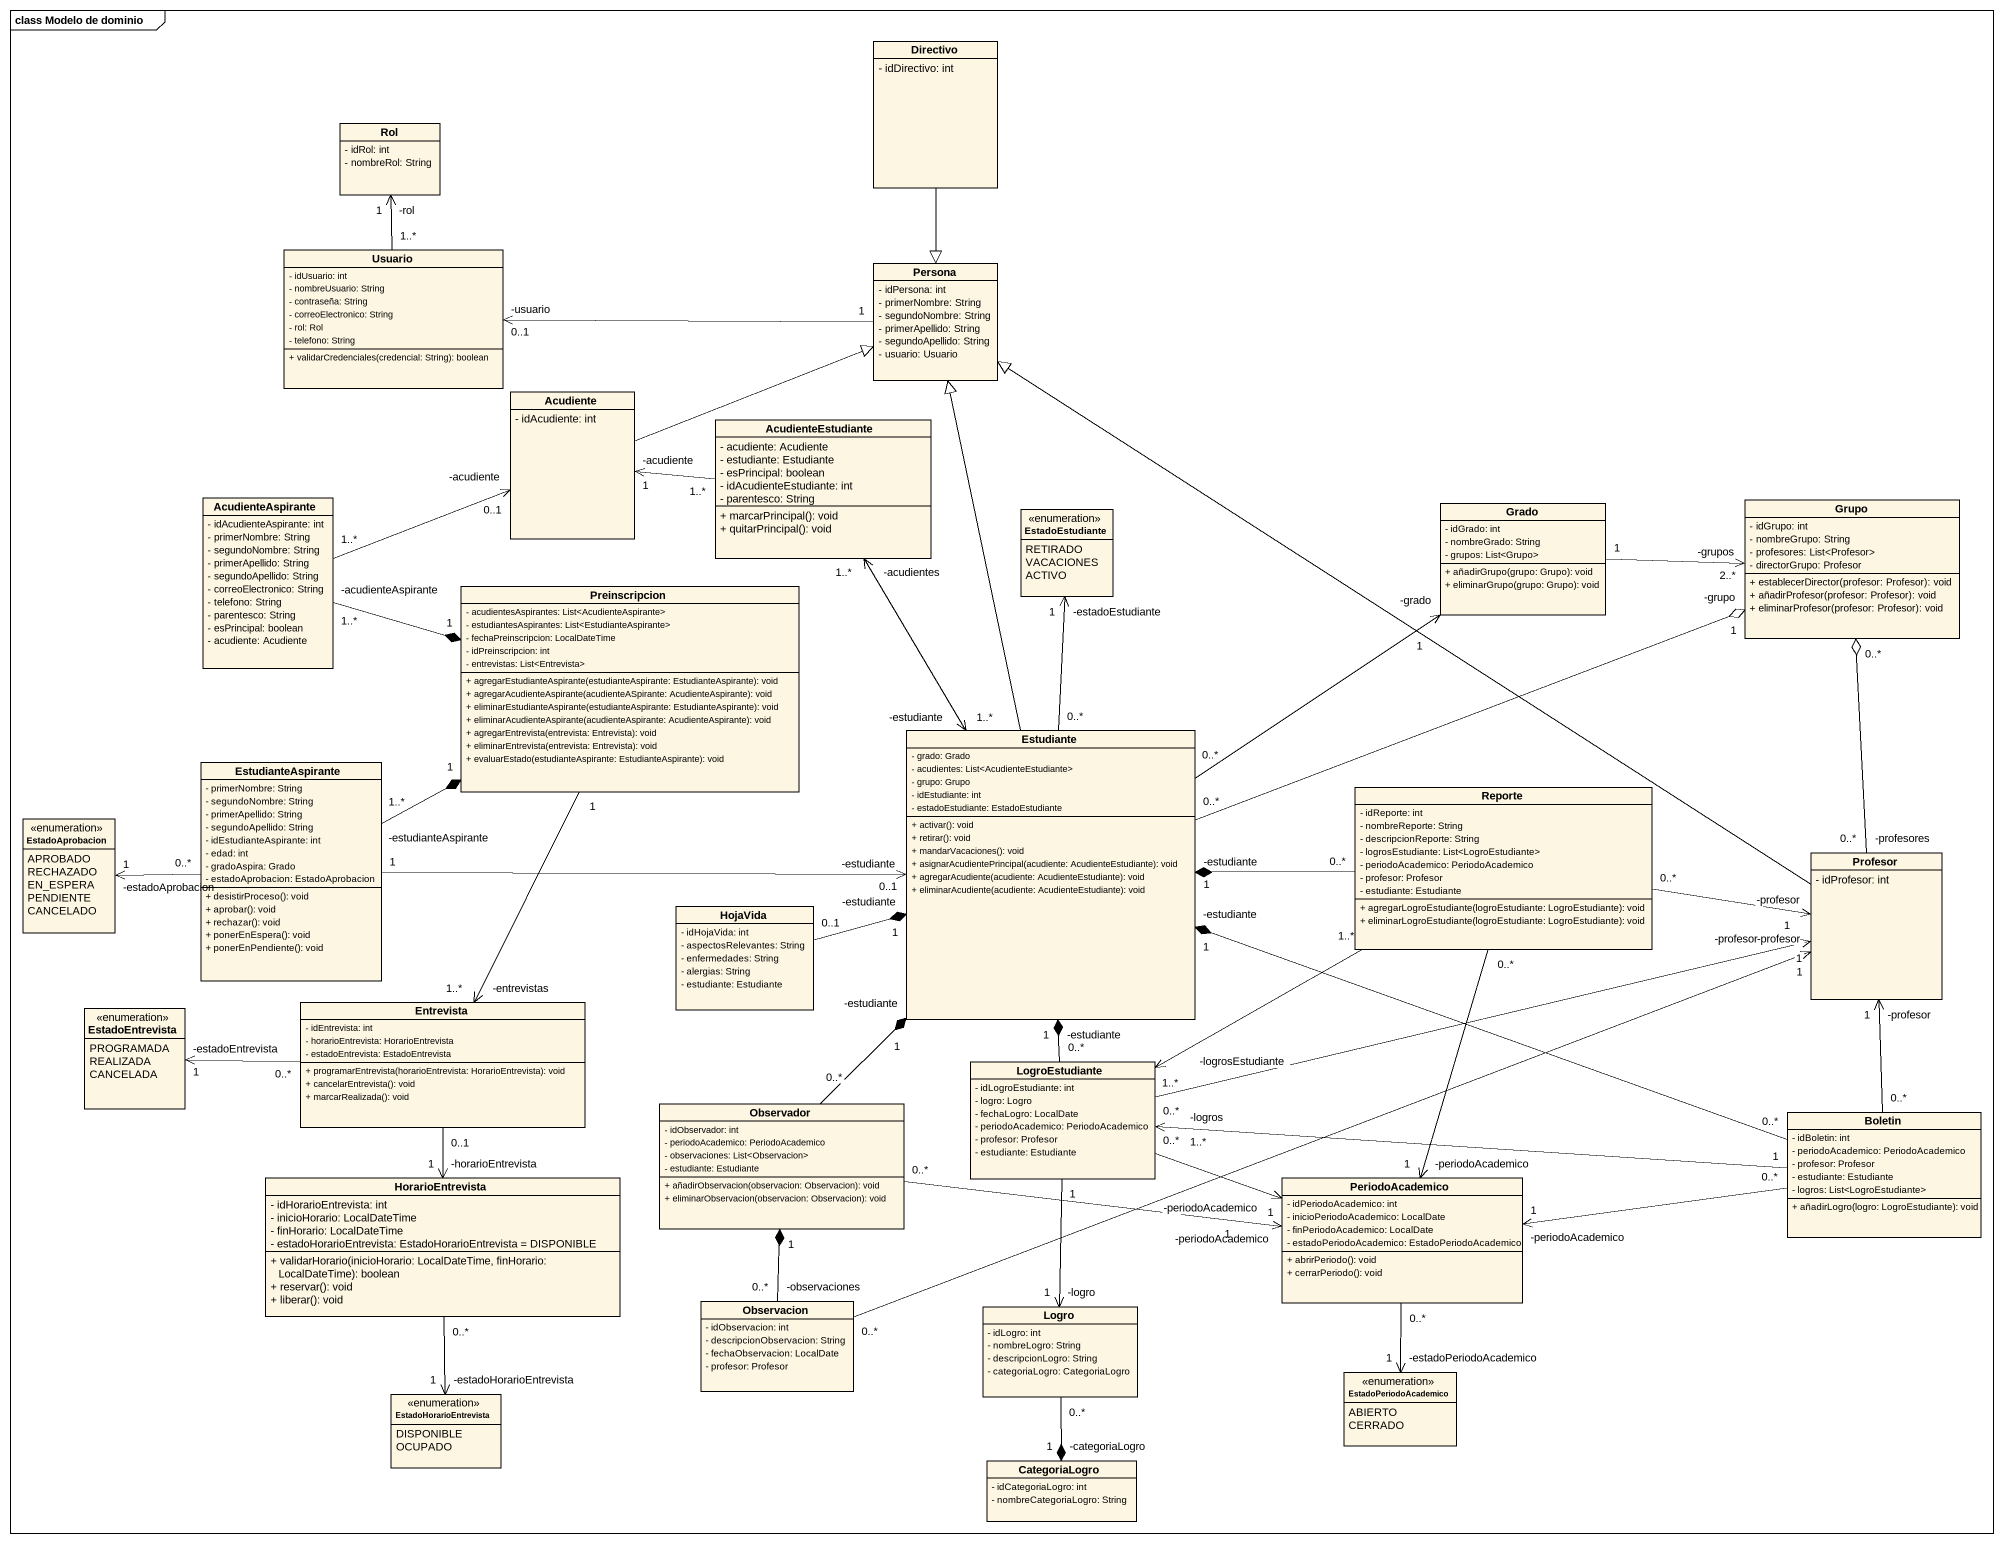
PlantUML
@startuml
mainframe class Modelo de dominio
hide circle
hide empty members
skinparam classAttributeIconSize 0
class Directivo {
  - idDirectivo: int
}
class Rol {
  - idRol: int
  - nombreRol: String
}
class Usuario {
  - idUsuario: int
  - nombreUsuario: String
  - contraseña: String
  - correoElectronico: String
  - rol: Rol
  - telefono: String
  + validarCredenciales(credencial: String): boolean
}
class Persona {
  - idPersona: int
  - primerNombre: String
  - segundoNombre: String
  - primerApellido: String
  - segundoApellido: String
  - usuario: Usuario
}
class Acudiente {
  - idAcudiente: int
}
class AcudienteEstudiante {
  - acudiente: Acudiente
  - estudiante: Estudiante
  - esPrincipal: boolean
  - idAcudienteEstudiante: int
  - parentesco: String
  + marcarPrincipal(): void
  + quitarPrincipal(): void
}
class AcudienteAspirante {
  - idAcudienteAspirante: int
  - primerNombre: String
  - segundoNombre: String
  - primerApellido: String
  - segundoApellido: String
  - correoElectronico: String
  - telefono: String
  - parentesco: String
  - esPrincipal: boolean
  - acudiente: Acudiente
}
class Grupo {
  - idGrupo: int
  - nombreGrupo: String
  - profesores: List<Profesor>
  - directorGrupo: Profesor
  + establecerDirector(profesor: Profesor): void
  + añadirProfesor(profesor: Profesor): void
  + eliminarProfesor(profesor: Profesor): void
}
enum EstadoEstudiante {
  RETIRADO
  VACACIONES
  ACTIVO
}
class Grado {
  - idGrado: int
  - nombreGrado: String
  - grupos: List<Grupo>
  + añadirGrupo(grupo: Grupo): void
  + eliminarGrupo(grupo: Grupo): void
}
class Preinscripcion {
  - acudientesAspirantes: List<AcudienteAspirante>
  - estudiantesAspirantes: List<EstudianteAspirante>
  - fechaPreinscripcion: LocalDateTime
  - idPreinscripcion: int
  - entrevistas: List<Entrevista>
  + agregarEstudianteAspirante(estudianteAspirante: EstudianteAspirante): void
  + agregarAcudienteAspirante(acudienteASpirante: AcudienteAspirante): void
  + eliminarEstudianteAspirante(estudianteAspirante: EstudianteAspirante): void
  + eliminarAcudienteAspirante(acudienteAspirante: AcudienteAspirante): void
  + agregarEntrevista(entrevista: Entrevista): void
  + eliminarEntrevista(entrevista: Entrevista): void
  + evaluarEstado(estudianteAspirante: EstudianteAspirante): void
}
class Estudiante {
  - grado: Grado
  - acudientes: List<AcudienteEstudiante>
  - grupo: Grupo
  - idEstudiante: int
  - estadoEstudiante: EstadoEstudiante
  + activar(): void
  + retirar(): void
  + mandarVacaciones(): void
  + asignarAcudientePrincipal(acudiente: AcudienteEstudiante): void
  + agregarAcudiente(acudiente: AcudienteEstudiante): void
  + eliminarAcudiente(acudiente: AcudienteEstudiante): void
}
class EstudianteAspirante {
  - primerNombre: String
  - segundoNombre: String
  - primerApellido: String
  - segundoApellido: String
  - idEstudianteAspirante: int
  - edad: int
  - gradoAspira: Grado
  - estadoAprobacion: EstadoAprobacion
  + desistirProceso(): void
  + aprobar(): void
  + rechazar(): void
  + ponerEnEspera(): void
  + ponerEnPendiente(): void
}
enum EstadoAprobacion {
  APROBADO
  RECHAZADO
  EN_ESPERA
  PENDIENTE
  CANCELADO
}
class Reporte {
  - idReporte: int
  - nombreReporte: String
  - descripcionReporte: String
  - logrosEstudiante: List<LogroEstudiante>
  - periodoAcademico: PeriodoAcademico
  - profesor: Profesor
  - estudiante: Estudiante
  + agregarLogroEstudiante(logroEstudiante: LogroEstudiante): void
  + eliminarLogroEstudiante(logroEstudiante: LogroEstudiante): void
}
class Profesor {
  - idProfesor: int
}
class HojaVida {
  - idHojaVida: int
  - aspectosRelevantes: String
  - enfermedades: String
  - alergias: String
  - estudiante: Estudiante
}
enum EstadoEntrevista {
  PROGRAMADA
  REALIZADA
  CANCELADA
}
class Entrevista {
  - idEntrevista: int
  - horarioEntrevista: HorarioEntrevista
  - estadoEntrevista: EstadoEntrevista
  + programarEntrevista(horarioEntrevista: HorarioEntrevista): void
  + cancelarEntrevista(): void
  + marcarRealizada(): void
}
class LogroEstudiante {
  - idLogroEstudiante: int
  - logro: Logro
  - fechaLogro: LocalDate
  - periodoAcademico: PeriodoAcademico
  - profesor: Profesor
  - estudiante: Estudiante
}
class Observador {
  - idObservador: int
  - periodoAcademico: PeriodoAcademico
  - observaciones: List<Observacion>
  - estudiante: Estudiante
  + añadirObservacion(observacion: Observacion): void
  + eliminarObservacion(observacion: Observacion): void
}
class Boletin {
  - idBoletin: int
  - periodoAcademico: PeriodoAcademico
  - profesor: Profesor
  - estudiante: Estudiante
  - logros: List<LogroEstudiante>
  + añadirLogro(logro: LogroEstudiante): void
}
class HorarioEntrevista {
  - idHorarioEntrevista: int
  - inicioHorario: LocalDateTime
  - finHorario: LocalDateTime
  - estadoHorarioEntrevista: EstadoHorarioEntrevista = DISPONIBLE
  + validarHorario(inicioHorario: LocalDateTime, finHorario: LocalDateTime): boolean
  + reservar(): void
  + liberar(): void
}
class PeriodoAcademico {
  - idPeriodoAcademico: int
  - inicioPeriodoAcademico: LocalDate
  - finPeriodoAcademico: LocalDate
  - estadoPeriodoAcademico: EstadoPeriodoAcademico
  + abrirPeriodo(): void
  + cerrarPeriodo(): void
}
class Observacion {
  - idObservacion: int
  - descripcionObservacion: String
  - fechaObservacion: LocalDate
  - profesor: Profesor
}
class Logro {
  - idLogro: int
  - nombreLogro: String
  - descripcionLogro: String
  - categoriaLogro: CategoriaLogro
}
enum EstadoPeriodoAcademico {
  ABIERTO
  CERRADO
}
enum EstadoHorarioEntrevista {
  DISPONIBLE
  OCUPADO
}
class CategoriaLogro {
  - idCategoriaLogro: int
  - nombreCategoriaLogro: String
}
Directivo --|> Persona
Rol "-rol\n1" <-- "1..*" Usuario
Usuario "-usuario\n0..1" <-right- "1" Persona
Acudiente -right-|> Persona
Acudiente "-acudiente\n1" <-right- "1..*" AcudienteEstudiante
AcudienteAspirante "1..*" -right-> "-acudiente\n0..1" Acudiente
AcudienteAspirante "-acudienteAspirante\n1..*" -right-* "1" Preinscripcion
EstadoEstudiante "-estadoEstudiante\n1" <-- "0..*" Estudiante
Grado "1" -right-> "-grupos\n2..*" Grupo
Preinscripcion "1" --> "-entrevistas\n1..*" Entrevista
Estudiante -up-|> Persona
Estudiante "-estudiante\n1..*" <-up-> "-acudientes\n1..*" AcudienteEstudiante
Estudiante "0..*" -right-o "-grupo\n1" Grupo
Estudiante "0..*" -up-> "-grado\n1" Grado
EstudianteAspirante "-estudianteAspirante\n1..*" -right-* "1" Preinscripcion
EstudianteAspirante "1" -right-> "-estudiante\n0..1" Estudiante
EstadoAprobacion "-estadoAprobacion\n1" <-right- "0..*" EstudianteAspirante
Reporte "0..*" -left-* "-estudiante\n1" Estudiante
Reporte "1..*" -left-> "-logrosEstudiante\n1..*" LogroEstudiante
Reporte "0..*" --> "-periodoAcademico\n1" PeriodoAcademico
Profesor -up-|> Persona
Profesor "-profesores\n0..*" -up-o "0..*" Grupo
Profesor "-profesor\n1" <-left- "0..*" Reporte
Profesor "-profesor\n1" <-left- "0..*" LogroEstudiante
Profesor "-profesor\n1" <-- "0..*" Boletin
Profesor "-profesor\n1" <-left- "0..*" Observacion
HojaVida "0..1" -right-* "-estudiante\n1" Estudiante
EstadoEntrevista "-estadoEntrevista\n1" <-right- "0..*" Entrevista
Entrevista "0..1" --> "-horarioEntrevista\n1" HorarioEntrevista
LogroEstudiante "0..*" -up-* "-estudiante\n1" Estudiante
LogroEstudiante "0..*" -right-> "-periodoAcademico\n1" PeriodoAcademico
LogroEstudiante "1" --> "-logro\n1" Logro
Observador "0..*" -up-* "-estudiante\n1" Estudiante
Observador "0..*" -right-> "-periodoAcademico\n1" PeriodoAcademico
Boletin "0..*" -left-* "-estudiante\n1" Estudiante
Boletin "1" -left-> "-logros\n1..*" LogroEstudiante
Boletin "0..*" -left-> "-periodoAcademico\n1" PeriodoAcademico
Observacion "-observaciones\n0..*" -up-* "1" Observador
Logro "0..*" --* "-categoriaLogro\n1" CategoriaLogro
EstadoPeriodoAcademico "-estadoPeriodoAcademico\n1" <-up- "0..*" PeriodoAcademico
EstadoHorarioEntrevista "-estadoHorarioEntrevista\n1" <-up- "0..*" HorarioEntrevista
@enduml
